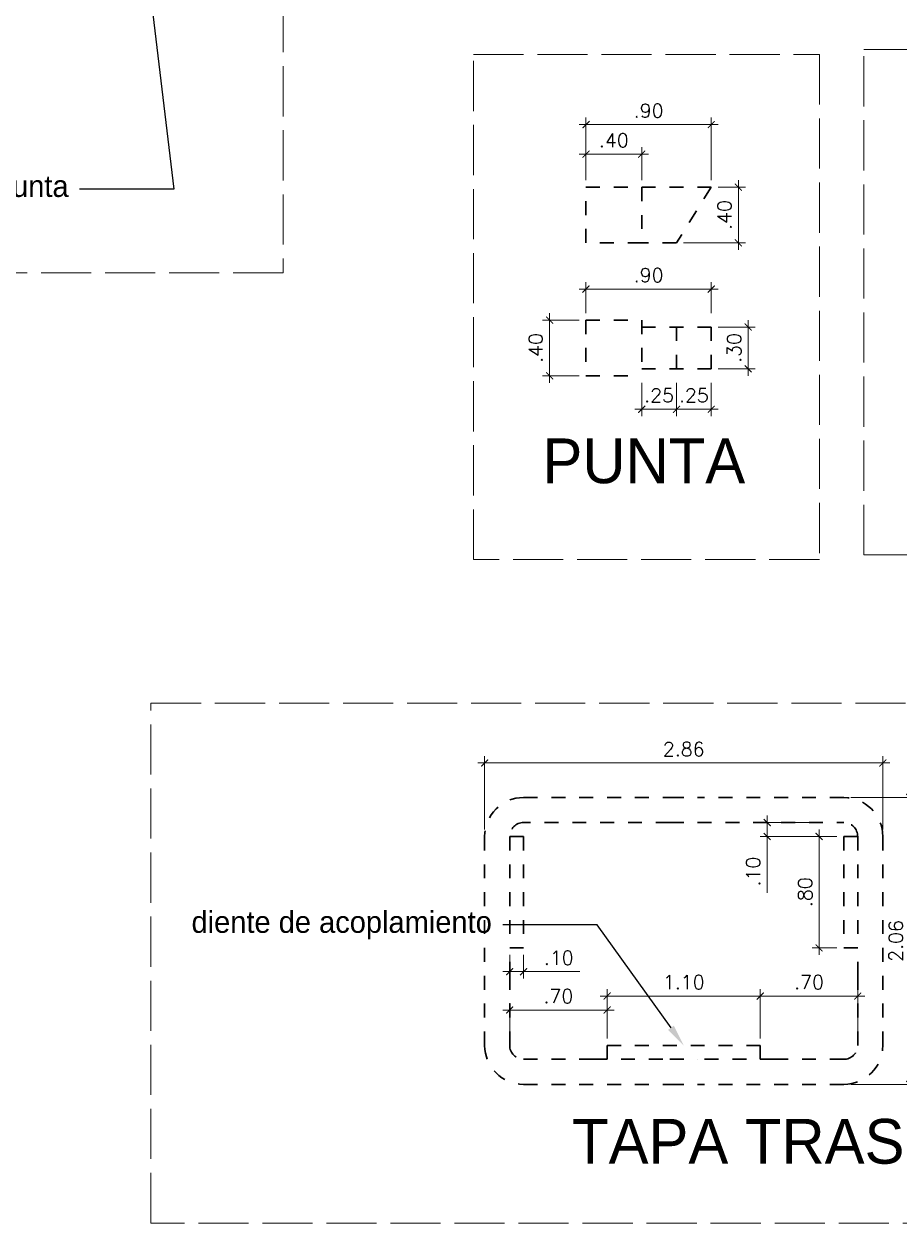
# Model space of a CAD drawing. Header units: millimetres. Extents: x 3117.9 to 3172.3, y 1005.1 to 1030.5.
# Drawn here: x 3131.67 to 3137.95, y 1006.62 to 1015.23 of the extents above; entities that cross this region are included whole.
import ezdxf
from ezdxf import colors
from ezdxf.entities.mleader import LeaderData, LeaderLine
from ezdxf.math import Vec2, Vec3

# ---------------------------------------------------------------- set-up
doc = ezdxf.new("R2010")
doc.units = ezdxf.units.MM
doc.linetypes.add('ACAD_ISO02W100', pattern=[15, 12, -3])
doc.linetypes.add('ACAD_ISO03W100', pattern=[30, 12, -18])
for name, color, linetype, lineweight in [('bloque', 2, 'Continuous', 25), ('corte', 1, 'Continuous', 30), ('MU-COTAS', 6, 'Continuous', 9), ('rayado', 130, 'ACAD_ISO03W100', 9)]:
    doc.layers.add(name, color=color, linetype=linetype, lineweight=lineweight)
doc.layers.add('MU-CascoExistente', color=200, linetype='Continuous')
doc.styles.get("Standard").update_dxf_attribs({"font": 'MOD20.TTF'})
doc.styles.add('T-COTA 1 en 50', font='romans.shx')
doc.dimstyles.new('cota exterior esc 1 en 50', dxfattribs={"dimtxt": 0.1, "dimasz": 0.05, "dimexe": 0.05, "dimexo": 0.05, "dimgap": 0.05, "dimtad": 1, "dimzin": 4, "dimdsep": 46, "dimtxsty": 'T-COTA 1 en 50', "dimblk": 'ARCHTICK', "dimcen": 2.5, "dimdle": 0.05, "dimclrd": 256, "dimclre": 256, "dimclrt": 240, "dimaunit": 1, "dimazin": 0, "dimtfac": 1, "dimtix": 1, "dimtmove": 0, "dimatfit": 3, "dimfxl": 1, "dimtolj": 1, "dimlwd": -1, "dimlwe": -1, "dimarcsym": 0})

# ---------------------------------------------------------------- blocks, each defined once
blk = doc.blocks.new('_ArchTick')
at = {"layer": 'MU-CascoExistente', "color": 0, "const_width": 0.15}
blk.add_lwpolyline([(-0.5, -0.5), (0.5, 0.5)], dxfattribs=at)
blk = doc.blocks.new('*D66')
at = {"layer": 'Defpoints', "color": 0, "ltscale": 0.002, "transparency": 16777216}
for p in [(3136.6029, 1014.5046), (3135.7029, 1014.0556), (3136.6029, 1014.0556)]:
    blk.add_point(p, dxfattribs=at)
at = {"layer": 'MU-COTAS', "ltscale": 0.002, "transparency": 16777216}
for p, q in [((3135.7029, 1014.1056), (3135.7029, 1014.5546)), ((3136.6029, 1014.1056), (3136.6029, 1014.5546)), ((3135.6529, 1014.5046), (3136.6529, 1014.5046))]:
    blk.add_line(p, q, dxfattribs=at)
at = {"layer": 'MU-COTAS', "ltscale": 0.002, "transparency": 16777216, "xscale": 0.05, "yscale": 0.05, "zscale": 0.05, "rotation": 180}
blk.add_blockref('_ArchTick', (3135.7029, 1014.5046), dxfattribs=at)
at = {"layer": 'MU-COTAS', "ltscale": 0.002, "transparency": 16777216, "xscale": 0.05, "yscale": 0.05, "zscale": 0.05}
blk.add_blockref('_ArchTick', (3136.6029, 1014.5046), dxfattribs=at)
at = {"layer": 'MU-COTAS', "color": 240, "ltscale": 0.002, "transparency": 16777216, "insert": (3136.1529, 1014.6046), "char_height": 0.1, "attachment_point": 5, "style": 'T-COTA 1 en 50'}
blk.add_mtext('\\A1;.90', dxfattribs=at)
blk = doc.blocks.new('*D67')
at = {"layer": 'Defpoints', "color": 0, "ltscale": 0.002, "transparency": 16777216}
for p in [(3136.1029, 1014.292), (3135.7029, 1014.0556), (3136.1029, 1014.0556)]:
    blk.add_point(p, dxfattribs=at)
at = {"layer": 'MU-COTAS', "ltscale": 0.002, "transparency": 16777216}
for p, q in [((3135.6529, 1014.292), (3136.1529, 1014.292)), ((3135.7029, 1014.1056), (3135.7029, 1014.342)), ((3136.1029, 1014.1056), (3136.1029, 1014.342))]:
    blk.add_line(p, q, dxfattribs=at)
at = {"layer": 'MU-COTAS', "ltscale": 0.002, "transparency": 16777216, "xscale": 0.05, "yscale": 0.05, "zscale": 0.05, "rotation": 180}
blk.add_blockref('_ArchTick', (3135.7029, 1014.292), dxfattribs=at)
at = {"layer": 'MU-COTAS', "ltscale": 0.002, "transparency": 16777216, "xscale": 0.05, "yscale": 0.05, "zscale": 0.05}
blk.add_blockref('_ArchTick', (3136.1029, 1014.292), dxfattribs=at)
at = {"layer": 'MU-COTAS', "color": 240, "ltscale": 0.002, "transparency": 16777216, "insert": (3135.9029, 1014.392), "char_height": 0.1, "attachment_point": 5, "style": 'T-COTA 1 en 50'}
blk.add_mtext('\\A1;.40', dxfattribs=at)
blk = doc.blocks.new('*D68')
at = {"layer": 'Defpoints', "color": 0, "ltscale": 0.002, "transparency": 16777216}
for p in [(3136.6029, 1014.0556), (3136.3529, 1013.6556), (3136.7975, 1013.6556)]:
    blk.add_point(p, dxfattribs=at)
at = {"layer": 'MU-COTAS', "ltscale": 0.002, "transparency": 16777216}
for p, q in [((3136.7975, 1014.1056), (3136.7975, 1013.6056)), ((3136.6529, 1014.0556), (3136.8475, 1014.0556)), ((3136.4029, 1013.6556), (3136.8475, 1013.6556))]:
    blk.add_line(p, q, dxfattribs=at)
at = {"layer": 'MU-COTAS', "ltscale": 0.002, "transparency": 16777216, "xscale": 0.05, "yscale": 0.05, "zscale": 0.05}
for p, rotation in [((3136.7975, 1014.0556), 90), ((3136.7975, 1013.6556), 270)]:
    blk.add_blockref('_ArchTick', p, dxfattribs=dict(at, rotation=rotation))
at = {"layer": 'MU-COTAS', "color": 240, "ltscale": 0.002, "transparency": 16777216, "insert": (3136.6975, 1013.8556), "char_height": 0.1, "attachment_point": 5, "rotation": 90, "style": 'T-COTA 1 en 50'}
blk.add_mtext('\\A1;.40', dxfattribs=at)
blk = doc.blocks.new('*D17')
at = {"layer": 'Defpoints', "color": 0, "ltscale": 0.002, "transparency": 16777216}
for p in [(3136.6029, 1013.0511), (3136.6029, 1012.7511), (3136.868, 1012.7511)]:
    blk.add_point(p, dxfattribs=at)
at = {"layer": 'MU-COTAS', "ltscale": 0.002, "transparency": 16777216}
for p, q in [((3136.868, 1013.0511), (3136.868, 1013.1011)), ((3136.6529, 1013.0511), (3136.918, 1013.0511)), ((3136.868, 1013.0511), (3136.868, 1012.7511)), ((3136.6529, 1012.7511), (3136.918, 1012.7511)), ((3136.868, 1012.7511), (3136.868, 1012.7011))]:
    blk.add_line(p, q, dxfattribs=at)
at = {"layer": 'MU-COTAS', "ltscale": 0.002, "transparency": 16777216, "xscale": 0.05, "yscale": 0.05, "zscale": 0.05}
for p, rotation in [((3136.868, 1013.0511), 270), ((3136.868, 1012.7511), 90)]:
    blk.add_blockref('_ArchTick', p, dxfattribs=dict(at, rotation=rotation))
at = {"layer": 'MU-COTAS', "color": 240, "ltscale": 0.002, "transparency": 16777216, "insert": (3136.768, 1012.9011), "char_height": 0.1, "attachment_point": 5, "rotation": 90, "style": 'T-COTA 1 en 50'}
blk.add_mtext('\\A1;.30', dxfattribs=at)
blk = doc.blocks.new('*D69')
at = {"layer": 'Defpoints', "color": 0, "ltscale": 0.002, "transparency": 16777216}
for p in [(3135.7029, 1013.3239), (3135.7029, 1013.1011), (3136.6029, 1013.1011)]:
    blk.add_point(p, dxfattribs=at)
at = {"layer": 'MU-COTAS', "ltscale": 0.002, "transparency": 16777216}
for p, q in [((3136.6529, 1013.3239), (3135.6529, 1013.3239)), ((3135.7029, 1013.1511), (3135.7029, 1013.3739)), ((3136.6029, 1013.1511), (3136.6029, 1013.3739))]:
    blk.add_line(p, q, dxfattribs=at)
at = {"layer": 'MU-COTAS', "ltscale": 0.002, "transparency": 16777216, "xscale": 0.05, "yscale": 0.05, "zscale": 0.05, "rotation": 180}
blk.add_blockref('_ArchTick', (3135.7029, 1013.3239), dxfattribs=at)
at = {"layer": 'MU-COTAS', "ltscale": 0.002, "transparency": 16777216, "xscale": 0.05, "yscale": 0.05, "zscale": 0.05}
blk.add_blockref('_ArchTick', (3136.6029, 1013.3239), dxfattribs=at)
at = {"layer": 'MU-COTAS', "color": 240, "ltscale": 0.002, "transparency": 16777216, "insert": (3136.1529, 1013.4239), "char_height": 0.1, "attachment_point": 5, "style": 'T-COTA 1 en 50'}
blk.add_mtext('\\A1;.90', dxfattribs=at)
blk = doc.blocks.new('*D18')
at = {"layer": 'Defpoints', "color": 0, "ltscale": 0.002, "transparency": 16777216}
for p in [(3136.3529, 1012.7011), (3136.6029, 1012.7011), (3136.3529, 1012.4609)]:
    blk.add_point(p, dxfattribs=at)
at = {"layer": 'MU-COTAS', "ltscale": 0.002, "transparency": 16777216}
for p, q in [((3136.3529, 1012.6511), (3136.3529, 1012.4109)), ((3136.6029, 1012.6511), (3136.6029, 1012.4109)), ((3136.6529, 1012.4609), (3136.3029, 1012.4609))]:
    blk.add_line(p, q, dxfattribs=at)
at = {"layer": 'MU-COTAS', "ltscale": 0.002, "transparency": 16777216, "xscale": 0.05, "yscale": 0.05, "zscale": 0.05, "rotation": 180}
blk.add_blockref('_ArchTick', (3136.3529, 1012.4609), dxfattribs=at)
at = {"layer": 'MU-COTAS', "ltscale": 0.002, "transparency": 16777216, "xscale": 0.05, "yscale": 0.05, "zscale": 0.05}
blk.add_blockref('_ArchTick', (3136.6029, 1012.4609), dxfattribs=at)
at = {"layer": 'MU-COTAS', "color": 240, "ltscale": 0.002, "transparency": 16777216, "insert": (3136.4779, 1012.5609), "char_height": 0.1, "attachment_point": 5, "style": 'T-COTA 1 en 50'}
blk.add_mtext('\\A1;.25', dxfattribs=at)
blk = doc.blocks.new('*D70')
at = {"layer": 'Defpoints', "color": 0, "ltscale": 0.002, "transparency": 16777216}
for p in [(3136.1029, 1012.7011), (3136.3529, 1012.7011), (3136.1029, 1012.4609)]:
    blk.add_point(p, dxfattribs=at)
at = {"layer": 'MU-COTAS', "ltscale": 0.002, "transparency": 16777216}
for p, q in [((3136.1029, 1012.6511), (3136.1029, 1012.4109)), ((3136.3529, 1012.6511), (3136.3529, 1012.4109)), ((3136.1029, 1012.4609), (3136.0529, 1012.4609)), ((3136.3529, 1012.4609), (3136.1029, 1012.4609)), ((3136.3529, 1012.4609), (3136.4029, 1012.4609))]:
    blk.add_line(p, q, dxfattribs=at)
at = {"layer": 'MU-COTAS', "ltscale": 0.002, "transparency": 16777216, "xscale": 0.05, "yscale": 0.05, "zscale": 0.05}
blk.add_blockref('_ArchTick', (3136.1029, 1012.4609), dxfattribs=at)
at = {"layer": 'MU-COTAS', "ltscale": 0.002, "transparency": 16777216, "xscale": 0.05, "yscale": 0.05, "zscale": 0.05, "rotation": 180}
blk.add_blockref('_ArchTick', (3136.3529, 1012.4609), dxfattribs=at)
at = {"layer": 'MU-COTAS', "color": 240, "ltscale": 0.002, "transparency": 16777216, "insert": (3136.2279, 1012.5609), "char_height": 0.1, "attachment_point": 5, "style": 'T-COTA 1 en 50'}
blk.add_mtext('\\A1;.25', dxfattribs=at)
blk = doc.blocks.new('*D71')
at = {"layer": 'Defpoints', "color": 0, "ltscale": 0.002, "transparency": 16777216}
for p in [(3135.7029, 1013.1011), (3135.4416, 1012.7011), (3135.7029, 1012.7011)]:
    blk.add_point(p, dxfattribs=at)
at = {"layer": 'MU-COTAS', "ltscale": 0.002, "transparency": 16777216}
for p, q in [((3135.4416, 1013.1511), (3135.4416, 1012.6511)), ((3135.6529, 1013.1011), (3135.3916, 1013.1011)), ((3135.6529, 1012.7011), (3135.3916, 1012.7011))]:
    blk.add_line(p, q, dxfattribs=at)
at = {"layer": 'MU-COTAS', "ltscale": 0.002, "transparency": 16777216, "xscale": 0.05, "yscale": 0.05, "zscale": 0.05}
for p, rotation in [((3135.4416, 1013.1011), 90), ((3135.4416, 1012.7011), 270)]:
    blk.add_blockref('_ArchTick', p, dxfattribs=dict(at, rotation=rotation))
at = {"layer": 'MU-COTAS', "color": 240, "ltscale": 0.002, "transparency": 16777216, "insert": (3135.3416, 1012.9011), "char_height": 0.1, "attachment_point": 5, "rotation": 90, "style": 'T-COTA 1 en 50'}
blk.add_mtext('\\A1;.40', dxfattribs=at)
blk = doc.blocks.new('*D83')
at = {"layer": 'Defpoints', "color": 0, "ltscale": 0.002, "transparency": 16777216}
for p in [(3137.8348, 1009.921), (3134.9748, 1009.3933), (3137.8348, 1009.3933)]:
    blk.add_point(p, dxfattribs=at)
at = {"layer": 'MU-COTAS', "ltscale": 0.002, "transparency": 16777216}
for p, q in [((3134.9748, 1009.4433), (3134.9748, 1009.971)), ((3137.8348, 1009.4433), (3137.8348, 1009.971)), ((3134.9248, 1009.921), (3137.8848, 1009.921))]:
    blk.add_line(p, q, dxfattribs=at)
at = {"layer": 'MU-COTAS', "ltscale": 0.002, "transparency": 16777216, "xscale": 0.05, "yscale": 0.05, "zscale": 0.05, "rotation": 180}
blk.add_blockref('_ArchTick', (3134.9748, 1009.921), dxfattribs=at)
at = {"layer": 'MU-COTAS', "ltscale": 0.002, "transparency": 16777216, "xscale": 0.05, "yscale": 0.05, "zscale": 0.05}
blk.add_blockref('_ArchTick', (3137.8348, 1009.921), dxfattribs=at)
at = {"layer": 'MU-COTAS', "color": 240, "ltscale": 0.002, "transparency": 16777216, "insert": (3136.4048, 1010.021), "char_height": 0.1, "attachment_point": 5, "style": 'T-COTA 1 en 50'}
blk.add_mtext('\\A1;2.86', dxfattribs=at)
blk = doc.blocks.new('*D84')
at = {"layer": 'Defpoints', "color": 0, "ltscale": 0.002, "transparency": 16777216}
for p in [(3137.5548, 1009.6733), (3137.5548, 1007.6133), (3138.0286, 1007.6133)]:
    blk.add_point(p, dxfattribs=at)
at = {"layer": 'MU-COTAS', "ltscale": 0.002, "transparency": 16777216}
for p, q in [((3138.0286, 1009.7233), (3138.0286, 1007.5633)), ((3137.6048, 1009.6733), (3138.0786, 1009.6733)), ((3137.6048, 1007.6133), (3138.0786, 1007.6133))]:
    blk.add_line(p, q, dxfattribs=at)
at = {"layer": 'MU-COTAS', "ltscale": 0.002, "transparency": 16777216, "xscale": 0.05, "yscale": 0.05, "zscale": 0.05}
for p, rotation in [((3138.0286, 1009.6733), 90), ((3138.0286, 1007.6133), 270)]:
    blk.add_blockref('_ArchTick', p, dxfattribs=dict(at, rotation=rotation))
at = {"layer": 'MU-COTAS', "color": 240, "ltscale": 0.002, "transparency": 16777216, "insert": (3137.9286, 1008.6433), "char_height": 0.1, "attachment_point": 5, "rotation": 90, "style": 'T-COTA 1 en 50'}
blk.add_mtext('\\A1;2.06', dxfattribs=at)
blk = doc.blocks.new('*D85')
at = {"layer": 'Defpoints', "color": 0, "ltscale": 0.002, "transparency": 16777216}
for p in [(3135.1548, 1008.1474), (3135.1548, 1007.8933), (3135.8548, 1007.8933)]:
    blk.add_point(p, dxfattribs=at)
at = {"layer": 'MU-COTAS', "ltscale": 0.002, "transparency": 16777216}
for p, q in [((3135.1548, 1007.9433), (3135.1548, 1008.1974)), ((3135.8548, 1007.9433), (3135.8548, 1008.1974)), ((3135.9048, 1008.1474), (3135.1048, 1008.1474))]:
    blk.add_line(p, q, dxfattribs=at)
at = {"layer": 'MU-COTAS', "ltscale": 0.002, "transparency": 16777216, "xscale": 0.05, "yscale": 0.05, "zscale": 0.05, "rotation": 180}
blk.add_blockref('_ArchTick', (3135.1548, 1008.1474), dxfattribs=at)
at = {"layer": 'MU-COTAS', "ltscale": 0.002, "transparency": 16777216, "xscale": 0.05, "yscale": 0.05, "zscale": 0.05}
blk.add_blockref('_ArchTick', (3135.8548, 1008.1474), dxfattribs=at)
at = {"layer": 'MU-COTAS', "color": 240, "ltscale": 0.002, "transparency": 16777216, "insert": (3135.5048, 1008.2474), "char_height": 0.1, "attachment_point": 5, "style": 'T-COTA 1 en 50'}
blk.add_mtext('\\A1;.70', dxfattribs=at)
blk = doc.blocks.new('*D86')
at = {"layer": 'Defpoints', "color": 0, "ltscale": 0.002, "transparency": 16777216}
for p in [(3135.8548, 1008.2474), (3135.8548, 1007.8933), (3136.9548, 1007.8933)]:
    blk.add_point(p, dxfattribs=at)
at = {"layer": 'MU-COTAS', "ltscale": 0.002, "transparency": 16777216}
for p, q in [((3137.0048, 1008.2474), (3135.8048, 1008.2474)), ((3135.8548, 1007.9433), (3135.8548, 1008.2974)), ((3136.9548, 1007.9433), (3136.9548, 1008.2974))]:
    blk.add_line(p, q, dxfattribs=at)
at = {"layer": 'MU-COTAS', "ltscale": 0.002, "transparency": 16777216, "xscale": 0.05, "yscale": 0.05, "zscale": 0.05, "rotation": 180}
blk.add_blockref('_ArchTick', (3135.8548, 1008.2474), dxfattribs=at)
at = {"layer": 'MU-COTAS', "ltscale": 0.002, "transparency": 16777216, "xscale": 0.05, "yscale": 0.05, "zscale": 0.05}
blk.add_blockref('_ArchTick', (3136.9548, 1008.2474), dxfattribs=at)
at = {"layer": 'MU-COTAS', "color": 240, "ltscale": 0.002, "transparency": 16777216, "insert": (3136.4048, 1008.3474), "char_height": 0.1, "attachment_point": 5, "style": 'T-COTA 1 en 50'}
blk.add_mtext('\\A1;1.10', dxfattribs=at)
blk = doc.blocks.new('*D87')
at = {"layer": 'Defpoints', "color": 0, "ltscale": 0.002, "transparency": 16777216}
for p in [(3137.6548, 1008.2474), (3136.9548, 1007.8933), (3137.6548, 1007.8933)]:
    blk.add_point(p, dxfattribs=at)
at = {"layer": 'MU-COTAS', "ltscale": 0.002, "transparency": 16777216}
for p, q in [((3136.9048, 1008.2474), (3137.7048, 1008.2474)), ((3136.9548, 1007.9433), (3136.9548, 1008.2974)), ((3137.6548, 1007.9433), (3137.6548, 1008.2974))]:
    blk.add_line(p, q, dxfattribs=at)
at = {"layer": 'MU-COTAS', "ltscale": 0.002, "transparency": 16777216, "xscale": 0.05, "yscale": 0.05, "zscale": 0.05, "rotation": 180}
blk.add_blockref('_ArchTick', (3136.9548, 1008.2474), dxfattribs=at)
at = {"layer": 'MU-COTAS', "ltscale": 0.002, "transparency": 16777216, "xscale": 0.05, "yscale": 0.05, "zscale": 0.05}
blk.add_blockref('_ArchTick', (3137.6548, 1008.2474), dxfattribs=at)
at = {"layer": 'MU-COTAS', "color": 240, "ltscale": 0.002, "transparency": 16777216, "insert": (3137.3048, 1008.3474), "char_height": 0.1, "attachment_point": 5, "style": 'T-COTA 1 en 50'}
blk.add_mtext('\\A1;.70', dxfattribs=at)
blk = doc.blocks.new('*D88')
at = {"layer": 'Defpoints', "color": 0, "ltscale": 0.002, "transparency": 16777216}
for p in [(3137.4548, 1009.4933), (3137.0045, 1009.3933), (3137.4548, 1009.3933)]:
    blk.add_point(p, dxfattribs=at)
at = {"layer": 'MU-COTAS', "ltscale": 0.002, "transparency": 16777216}
for p, q in [((3137.0045, 1009.4933), (3137.0045, 1009.5433)), ((3137.4048, 1009.4933), (3136.9545, 1009.4933)), ((3137.0045, 1009.4933), (3137.0045, 1009.3933)), ((3137.4048, 1009.3933), (3136.9545, 1009.3933)), ((3137.0045, 1009.3933), (3137.0045, 1008.9885))]:
    blk.add_line(p, q, dxfattribs=at)
at = {"layer": 'MU-COTAS', "ltscale": 0.002, "transparency": 16777216, "xscale": 0.05, "yscale": 0.05, "zscale": 0.05}
for p, rotation in [((3137.0045, 1009.4933), 270), ((3137.0045, 1009.3933), 90)]:
    blk.add_blockref('_ArchTick', p, dxfattribs=dict(at, rotation=rotation))
at = {"layer": 'MU-COTAS', "color": 240, "ltscale": 0.002, "transparency": 16777216, "insert": (3136.9045, 1009.1409), "char_height": 0.1, "attachment_point": 5, "rotation": 90, "style": 'T-COTA 1 en 50'}
blk.add_mtext('\\A1;.10', dxfattribs=at)
blk = doc.blocks.new('*D89')
at = {"layer": 'Defpoints', "color": 0, "ltscale": 0.002, "transparency": 16777216}
for p in [(3137.5548, 1009.3933), (3137.3775, 1008.5933), (3137.5548, 1008.5933)]:
    blk.add_point(p, dxfattribs=at)
at = {"layer": 'MU-COTAS', "ltscale": 0.002, "transparency": 16777216}
for p, q in [((3137.5048, 1009.3933), (3137.3275, 1009.3933)), ((3137.3775, 1009.4433), (3137.3775, 1008.5433)), ((3137.5048, 1008.5933), (3137.3275, 1008.5933))]:
    blk.add_line(p, q, dxfattribs=at)
at = {"layer": 'MU-COTAS', "ltscale": 0.002, "transparency": 16777216, "xscale": 0.05, "yscale": 0.05, "zscale": 0.05}
for p, rotation in [((3137.3775, 1009.3933), 90), ((3137.3775, 1008.5933), 270)]:
    blk.add_blockref('_ArchTick', p, dxfattribs=dict(at, rotation=rotation))
at = {"layer": 'MU-COTAS', "color": 240, "ltscale": 0.002, "transparency": 16777216, "insert": (3137.2775, 1008.9933), "char_height": 0.1, "attachment_point": 5, "rotation": 90, "style": 'T-COTA 1 en 50'}
blk.add_mtext('\\A1;.80', dxfattribs=at)
blk = doc.blocks.new('*D196')
at = {"layer": 'Defpoints', "color": 0, "ltscale": 0.002, "transparency": 16777216}
for p in [(3135.1548, 1008.5933), (3135.2548, 1008.5933), (3135.2548, 1008.4227)]:
    blk.add_point(p, dxfattribs=at)
at = {"layer": 'MU-COTAS', "ltscale": 0.002, "transparency": 16777216}
for p, q in [((3135.1548, 1008.5433), (3135.1548, 1008.3727)), ((3135.2548, 1008.5433), (3135.2548, 1008.3727)), ((3135.1548, 1008.4227), (3135.1048, 1008.4227)), ((3135.1548, 1008.4227), (3135.2548, 1008.4227)), ((3135.2548, 1008.4227), (3135.6596, 1008.4227))]:
    blk.add_line(p, q, dxfattribs=at)
at = {"layer": 'MU-COTAS', "ltscale": 0.002, "transparency": 16777216, "xscale": 0.05, "yscale": 0.05, "zscale": 0.05}
blk.add_blockref('_ArchTick', (3135.1548, 1008.4227), dxfattribs=at)
at = {"layer": 'MU-COTAS', "ltscale": 0.002, "transparency": 16777216, "xscale": 0.05, "yscale": 0.05, "zscale": 0.05, "rotation": 180}
blk.add_blockref('_ArchTick', (3135.2548, 1008.4227), dxfattribs=at)
at = {"layer": 'MU-COTAS', "color": 240, "ltscale": 0.002, "transparency": 16777216, "insert": (3135.5072, 1008.5227), "char_height": 0.1, "attachment_point": 5, "style": 'T-COTA 1 en 50'}
blk.add_mtext('\\A1;.10', dxfattribs=at)

msp = doc.modelspace()

# ---------------------------------------------------------------- linework, layer by layer
at = {"layer": 'corte', "linetype": 'ACAD_ISO02W100', "ltscale": 1e-07}
for p, q in [((3135.7029, 1013.6556), (3135.7029, 1014.0556)), ((3135.7029, 1014.0556), (3136.1029, 1014.0556)), ((3136.6029, 1014.0556), (3136.1029, 1014.0556)), ((3136.1029, 1014.0556), (3136.1029, 1013.6556)), ((3136.6029, 1014.0556), (3136.3529, 1013.6556)), ((3136.1029, 1013.6556), (3135.7029, 1013.6556)), ((3136.3529, 1013.6556), (3136.1029, 1013.6556)), ((3135.7029, 1013.1011), (3135.7029, 1012.7011)), ((3135.7029, 1013.1011), (3136.1029, 1013.1011)), ((3136.1029, 1013.1011), (3136.1029, 1012.7011)), ((3136.6029, 1013.0511), (3136.1029, 1013.0511)), ((3136.3529, 1013.0511), (3136.3529, 1012.7511)), ((3136.6029, 1013.0511), (3136.6029, 1012.7511)), ((3136.6029, 1012.7511), (3136.1029, 1012.7511)), ((3135.7029, 1012.7011), (3136.1029, 1012.7011)), ((3135.2548, 1009.6733), (3136.3048, 1009.6733)), ((3136.3048, 1009.6733), (3136.5048, 1009.6733)), ((3137.5548, 1009.6733), (3136.5048, 1009.6733)), ((3136.3048, 1009.4933), (3135.2548, 1009.4933)), ((3136.3048, 1009.4933), (3136.5048, 1009.4933)), ((3136.5048, 1009.4933), (3137.5548, 1009.4933)), ((3134.9748, 1007.8933), (3134.9748, 1009.3933)), ((3135.1548, 1009.3933), (3135.1548, 1008.5933)), ((3135.1548, 1009.3933), (3135.2548, 1009.3933)), ((3135.2548, 1009.3933), (3135.2548, 1008.5933)), ((3137.5548, 1009.3933), (3137.5548, 1008.5933)), ((3137.6548, 1009.3933), (3137.5548, 1009.3933)), ((3137.6548, 1009.3933), (3137.6548, 1008.5933)), ((3137.8348, 1007.8933), (3137.8348, 1009.3933)), ((3135.1548, 1008.5933), (3135.2548, 1008.5933)), ((3135.1548, 1008.3933), (3135.1548, 1008.5933)), ((3137.6548, 1008.5933), (3137.5548, 1008.5933)), ((3137.6548, 1008.3933), (3137.6548, 1008.5933)), ((3135.1548, 1008.3933), (3135.1548, 1007.8933)), ((3137.6548, 1008.3933), (3137.6548, 1007.8933)), ((3135.8548, 1007.8933), (3136.4048, 1007.8933)), ((3135.8548, 1007.8933), (3135.8548, 1007.7933)), ((3136.9548, 1007.8933), (3136.4048, 1007.8933)), ((3136.9548, 1007.8933), (3136.9548, 1007.7933)), ((3135.2548, 1007.7933), (3135.6548, 1007.7933)), ((3135.7548, 1007.7933), (3135.6548, 1007.7933)), ((3135.7548, 1007.7933), (3136.3048, 1007.7933)), ((3136.3048, 1007.7933), (3136.5048, 1007.7933)), ((3137.0548, 1007.7933), (3136.5048, 1007.7933)), ((3137.0548, 1007.7933), (3137.1548, 1007.7933)), ((3137.5548, 1007.7933), (3137.1548, 1007.7933)), ((3135.2548, 1007.6133), (3136.3048, 1007.6133)), ((3136.3048, 1007.6133), (3136.5048, 1007.6133)), ((3137.5548, 1007.6133), (3136.5048, 1007.6133))]:
    msp.add_line(p, q, dxfattribs=at)
for centre, radius, start, end in [((3135.2548, 1009.3933), 0.28, 90, 180), ((3137.5548, 1009.3933), 0.28, 360, 90), ((3135.2548, 1009.3933), 0.1, 90, 180), ((3135.2548, 1009.3933), 0.1, 180, 180), ((3137.5548, 1009.3933), 0.1, 360, 90), ((3137.5548, 1009.3933), 0.1, 359.9999999989578, 7.425704625906502e-09), ((3135.2548, 1007.8933), 0.28, 180, 270), ((3135.2548, 1007.8933), 0.1, 180, 270), ((3137.5548, 1007.8933), 0.1, 270, 360), ((3137.5548, 1007.8933), 0.28, 270, 360)]:
    msp.add_arc(centre, radius, start, end, dxfattribs=at)
at = {"layer": 'rayado', "linetype": 'ACAD_ISO02W100', "ltscale": 0.03}
for points in [[(3117.9173, 1017.2239), (3133.5284, 1017.2239), (3133.5284, 1013.4395), (3117.9173, 1013.4395)], [(3137.6985, 1015.0432), (3140.3203, 1015.0432), (3140.3203, 1011.4158), (3137.6985, 1011.4158)], [(3134.8945, 1015.0085), (3137.3795, 1015.0085), (3137.3795, 1011.3821), (3134.8945, 1011.3821)], [(3132.578, 1010.3506), (3142.9384, 1010.3506), (3142.9384, 1006.6179), (3132.578, 1006.6179)]]:
    msp.add_lwpolyline(points, close=True, dxfattribs=at)

# ---------------------------------------------------------------- texts
at = {"layer": 'corte', "linetype": 'ACAD_ISO02W100', "ltscale": 1e-07}
for s, height, p in [('PUNTA', 0.32127, (3135.3905, 1011.9299)), ('TAPA TRASERA', 0.321271, (3135.6032, 1007.044))]:
    msp.add_text(s, height=height, dxfattribs=at).set_placement(p)

# ---------------------------------------------------------------- dimensions: what is measured, and where the dimension line sits
at = {"layer": 'MU-COTAS', "ltscale": 0.002}
for base, p1, p2, picture, middle in [((3136.6029, 1014.5046), (3135.7029, 1014.0556), (3136.6029, 1014.0556), '*D66', (3136.1529, 1014.6046)), ((3136.1029, 1014.292), (3135.7029, 1014.0556), (3136.1029, 1014.0556), '*D67', (3135.9029, 1014.392)), ((3135.7029, 1013.3239), (3136.6029, 1013.1011), (3135.7029, 1013.1011), '*D69', (3136.1529, 1013.4239)), ((3136.1029, 1012.4609), (3136.3529, 1012.7011), (3136.1029, 1012.7011), '*D70', (3136.2279, 1012.5609)), ((3137.8348, 1009.921), (3134.9748, 1009.3933), (3137.8348, 1009.3933), '*D83', (3136.4048, 1010.021)), ((3135.8548, 1008.2474), (3136.9548, 1007.8933), (3135.8548, 1007.8933), '*D86', (3136.4048, 1008.3474)), ((3137.6548, 1008.2474), (3136.9548, 1007.8933), (3137.6548, 1007.8933), '*D87', (3137.3048, 1008.3474)), ((3135.1548, 1008.1474), (3135.8548, 1007.8933), (3135.1548, 1007.8933), '*D85', (3135.5048, 1008.2474))]:
    dim = msp.add_linear_dim(base=base, p1=p1, p2=p2, dimstyle='cota exterior esc 1 en 50', dxfattribs=at)
    dim.commit()
    dim.dimension.update_dxf_attribs({"geometry": picture, "text_midpoint": middle})
for base, p1, p2, picture, middle in [((3136.7975, 1013.6556), (3136.6029, 1014.0556), (3136.3529, 1013.6556), '*D68', (3136.6975, 1013.8556)), ((3135.4416, 1012.7011), (3135.7029, 1013.1011), (3135.7029, 1012.7011), '*D71', (3135.3416, 1012.9011)), ((3136.868, 1012.7511), (3136.6029, 1013.0511), (3136.6029, 1012.7511), '*D17', (3136.768, 1012.9011)), ((3137.3775, 1008.5933), (3137.5548, 1009.3933), (3137.5548, 1008.5933), '*D89', (3137.2775, 1008.9933))]:
    dim = msp.add_linear_dim(base=base, p1=p1, p2=p2, angle=90, dimstyle='cota exterior esc 1 en 50', dxfattribs=at)
    dim.commit()
    dim.dimension.update_dxf_attribs({"geometry": picture, "text_midpoint": middle})
for base, p1, p2, picture, middle in [((3136.3529, 1012.4609), (3136.6029, 1012.7011), (3136.3529, 1012.7011), '*D18', (3136.4779, 1012.4609)), ((3135.2548, 1008.4227), (3135.1548, 1008.5933), (3135.2548, 1008.5933), '*D196', (3135.5072, 1008.4227))]:
    dim = msp.add_linear_dim(base=base, p1=p1, p2=p2, dimstyle='cota exterior esc 1 en 50', dxfattribs=at)
    dim.commit()
    dim.dimension.update_dxf_attribs({"geometry": picture, "text_midpoint": middle, "dimtype": 160})
for base, p1, p2, picture, middle in [((3138.0286, 1007.6133), (3137.5548, 1009.6733), (3137.5548, 1007.6133), '*D84', (3138.0286, 1008.6433)), ((3137.0045, 1009.3933), (3137.4548, 1009.4933), (3137.4548, 1009.3933), '*D88', (3137.0045, 1009.1409))]:
    dim = msp.add_linear_dim(base=base, p1=p1, p2=p2, angle=90, dimstyle='cota exterior esc 1 en 50', dxfattribs=at)
    dim.commit()
    dim.dimension.update_dxf_attribs({"geometry": picture, "text_midpoint": middle, "dimtype": 160})

# ---------------------------------------------------------------- leaders
at = {"layer": 'bloque', "linetype": 'ACAD_ISO02W100', "ltscale": 1e-07}
ml = msp.add_multileader_mtext('Standard', dxfattribs=at)
ml.set_content('orificio para punta', color=256)
ml.set_leader_properties()
ml.build(insert=Vec2(0, 0))
ml.multileader.update_dxf_attribs({"arrow_head_size": 0.156})
ctx = ml.context
ctx.base_point, ctx.char_height, ctx.arrow_head_size, ctx.landing_gap_size, ctx.plane_origin = Vec3(3130.0958, 1014.0416), 0.156, 0.156, 0.078, Vec3(3132.9142, 1013.2508)
ctx.text_align_type = 2
notes = []
notes.append((ctx, [(1, (1, 1, 0), (3132.7424, 1014.0416), (-1, 0), 0.6779, [(0, [(3132.5547, 1015.5968)], 0, [])])]))
ctx.mtext.insert, ctx.mtext.alignment, ctx.mtext.flow_direction = Vec3(3131.9865, 1014.1413), 3, 5
ml = msp.add_multileader_mtext('Standard', dxfattribs=at)
ml.set_content('diente de acoplamiento', color=256)
ml.set_leader_properties()
ml.build(insert=Vec2(0, 0))
ml.multileader.update_dxf_attribs({"arrow_head_size": 0.156})
ctx = ml.context
ctx.base_point, ctx.char_height, ctx.arrow_head_size, ctx.landing_gap_size, ctx.plane_origin = Vec3(3132.7642, 1008.7578), 0.156, 0.156, 0.078, Vec3(3131.2348, 1008.1551)
ctx.text_align_type = 2
notes.append((ctx, [(0, (1, 1, 0), (3135.7824, 1008.7578), (-1, 0), 0.6779, [(0, [(3136.4048, 1007.8933)], 0, [])])]))
ctx.mtext.insert, ctx.mtext.alignment, ctx.mtext.flow_direction = Vec3(3135.0264, 1008.8574), 3, 5
for ctx, leaders in notes:
    for number, flags, end, landing, length, lines in leaders:
        leader = LeaderData()
        leader.index, (leader.has_last_leader_line, leader.has_dogleg_vector, leader.attachment_direction) = number, flags
        leader.last_leader_point, leader.dogleg_vector, leader.dogleg_length = Vec3(end), Vec3(landing), length
        for number, points, colour, breaks in lines:
            line = LeaderLine()
            line.index, line.vertices, line.color, line.breaks = number, Vec3.list(points), colors.encode_raw_color(colour), breaks
            leader.lines.append(line)
        ctx.leaders.append(leader)

doc.saveas('drawing.dxf')
